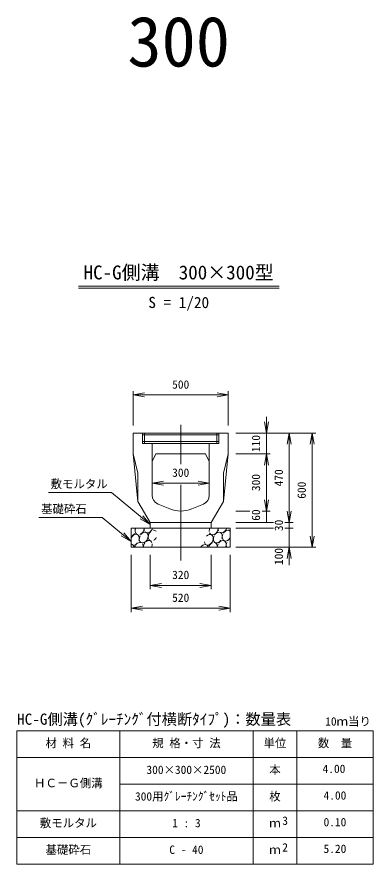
# Model space of a CAD drawing. Units: millimetres, scale not verified. Extents: x 7104 to 27197, y 3552 to 17396.
# Drawn here: x 7104 to 8974, y 3552 to 8002 of the extents above; entities that cross this region are included whole.
import ezdxf
from ezdxf.enums import TextEntityAlignment as Align

# ---------------------------------------------------------------- set-up
doc = ezdxf.new("R2010")
doc.units = ezdxf.units.MM
doc.header["$LTSCALE"] = 20
doc.layers.add('0_2', color=4, linetype='Continuous', lineweight=18)
doc.styles.add('ＭＳ ゴシック-5.0-0.0', font='')
doc.styles.get('ＭＳ ゴシック-5.0-0.0').set_extended_font_data('ＭＳ ゴシック-5.0-0.0')

msp = doc.modelspace()

# ---------------------------------------------------------------- linework, layer by layer
at = {"layer": '0_2'}
for p, q in [((7426.83, 6587.14), (8480.41, 6587.14)), ((7426.83, 6577.14), (8480.41, 6577.14)), ((7713.62, 5856.14), (7713.62, 6036.14)), ((7713.62, 6016.14), (7772.71, 6026.56)), ((7713.62, 6016.14), (7772.71, 6005.72)), ((7713.62, 6016.14), (8213.62, 6016.14)), ((8213.62, 6016.14), (8154.53, 6026.56)), ((8213.62, 6016.14), (8154.53, 6005.72)), ((8213.62, 5856.14), (8213.62, 6036.14)), ((8413.62, 5816.14), (8403.2, 5875.23)), ((8413.62, 5816.14), (8413.62, 5901.92)), ((8413.62, 5816.14), (8424.04, 5875.23)), ((7963.62, 5858.79), (7963.62, 5653.46)), ((7763.62, 5816.14), (7763.62, 5761.14)), ((7763.62, 5806.14), (7963.62, 5806.14)), ((7773.62, 5816.14), (7773.62, 5761.14)), ((8163.62, 5806.14), (7963.62, 5806.14)), ((8153.62, 5816.14), (8153.62, 5761.14)), ((8253.62, 5816.14), (8673.62, 5816.14)), ((8413.62, 5816.14), (8413.62, 5706.14)), ((8533.62, 5816.14), (8523.2, 5757.05)), ((8533.62, 5816.14), (8544.04, 5757.05)), ((8533.62, 5816.14), (8533.62, 5346.14)), ((8653.62, 5816.14), (8643.2, 5757.05)), ((8653.62, 5816.14), (8664.04, 5757.05)), ((8653.62, 5816.14), (8653.62, 5216.14)), ((7763.62, 5771.14), (7963.62, 5771.14)), ((7763.62, 5761.14), (7963.62, 5761.14)), ((7813.62, 5666.14), (7813.62, 5761.14)), ((8163.62, 5771.14), (7963.62, 5771.14)), ((7738.62, 5456.14), (7713.62, 5706.14)), ((8213.62, 5706.14), (8188.62, 5456.14)), ((8253.62, 5706.14), (8433.62, 5706.14)), ((8413.62, 5706.14), (8403.2, 5647.05)), ((8413.62, 5706.14), (8424.04, 5647.05)), ((8413.62, 5706.14), (8413.62, 5406.14)), ((7813.62, 5552.9), (7872.71, 5563.32)), ((8113.62, 5552.9), (8054.53, 5563.32)), ((7813.62, 5552.9), (7872.71, 5542.48)), ((7813.62, 5552.9), (8113.62, 5552.9)), ((7963.62, 5544.17), (7963.62, 5146.75)), ((8113.62, 5552.9), (8054.53, 5542.48)), ((7600.58, 5503.15), (7269.09, 5503.15)), ((7803.62, 5336.14), (7600.58, 5503.15)), ((8413.62, 5406.14), (8403.2, 5465.23)), ((8413.62, 5406.14), (8424.04, 5465.23)), ((8253.62, 5406.14), (8326.19, 5406.14)), ((8391.54, 5406.14), (8433.62, 5406.14)), ((8413.62, 5406.14), (8413.62, 5346.14)), ((8533.62, 5346.14), (8523.2, 5405.23)), ((8533.62, 5346.14), (8544.04, 5405.23)), ((7550.58, 5372.02), (7219.09, 5372.02)), ((7703.62, 5246.14), (7550.58, 5372.02)), ((7803.62, 5336.14), (7751.37, 5365.63)), ((7803.62, 5336.14), (7764.61, 5381.72)), ((8253.62, 5346.14), (8451.21, 5346.14)), ((8510.88, 5346.14), (8553.62, 5346.14)), ((8533.62, 5346.14), (8533.62, 5316.14)), ((8253.62, 5316.14), (8451.21, 5316.14)), ((8510.88, 5316.14), (8553.62, 5316.14)), ((8533.62, 5316.14), (8533.62, 5216.14)), ((7703.62, 5246.14), (7651.37, 5275.63)), ((7703.62, 5246.14), (7664.61, 5291.72)), ((8653.62, 5216.14), (8643.2, 5275.23)), ((8653.62, 5216.14), (8664.04, 5275.23)), ((8253.62, 5216.14), (8673.62, 5216.14)), ((8533.62, 5216.14), (8523.2, 5157.05)), ((8533.62, 5216.14), (8533.62, 5122.84)), ((8533.62, 5216.14), (8544.04, 5157.05)), ((7703.62, 4876.14), (7703.62, 5176.14)), ((7803.62, 4996.14), (7803.62, 5176.14)), ((8123.62, 4996.14), (8123.62, 5176.14)), ((8223.62, 4876.14), (8223.62, 5176.14)), ((7803.62, 5016.14), (7862.71, 5026.56)), ((7803.62, 5016.14), (7862.71, 5005.72)), ((7803.62, 5016.14), (8123.62, 5016.14)), ((8123.62, 5016.14), (8064.53, 5026.56)), ((8123.62, 5016.14), (8064.53, 5005.72)), ((7703.62, 4896.14), (7762.71, 4906.56)), ((7703.62, 4896.14), (7762.71, 4885.72)), ((7703.62, 4896.14), (8223.62, 4896.14)), ((8223.62, 4896.14), (8164.53, 4906.56)), ((8223.62, 4896.14), (8164.53, 4885.72)), ((8343.62, 4252.17), (8343.62, 3552.17)), ((8573.62, 4252.17), (8573.62, 3552.17)), ((7643.62, 3972.17), (8973.62, 3972.17)), ((7103.62, 3832.17), (8973.62, 3832.17)), ((7103.62, 3692.17), (8973.62, 3692.17))]:
    msp.add_line(p, q, dxfattribs=at)
at = {"layer": '0_2', "color": 2}
for p, q in [((7713.62, 5816.14), (7713.62, 5706.14)), ((8213.62, 5816.14), (7713.62, 5816.14)), ((8163.62, 5816.14), (8163.62, 5761.14)), ((8213.62, 5816.14), (8213.62, 5706.14)), ((8163.62, 5761.14), (7963.62, 5761.14)), ((8113.62, 5666.14), (8113.62, 5761.14)), ((7713.62, 5706.14), (7738.62, 5606.14)), ((7833.62, 5706.14), (7813.62, 5666.14)), ((7833.62, 5706.14), (8093.62, 5706.14)), ((8093.62, 5706.14), (8113.62, 5666.14)), ((8213.62, 5706.14), (8188.62, 5606.14)), ((7813.62, 5489.48), (7813.62, 5666.14)), ((8113.62, 5489.48), (8113.62, 5666.14)), ((7738.62, 5456.14), (7738.62, 5606.14)), ((8188.62, 5456.14), (8188.62, 5606.14)), ((7738.62, 5456.14), (7803.62, 5346.14)), ((7844.39, 5443.32), (7905.93, 5417.68)), ((8082.85, 5443.32), (8021.31, 5417.68)), ((8188.62, 5456.14), (8123.62, 5346.14)), ((7803.62, 5346.14), (8123.62, 5346.14)), ((7803.62, 5346.14), (7803.62, 5316.14)), ((8123.62, 5346.14), (8123.62, 5316.14)), ((7703.62, 5316.14), (7703.62, 5216.14)), ((7703.62, 5316.14), (8223.62, 5316.14)), ((8223.62, 5316.14), (8223.62, 5216.14)), ((7703.62, 5216.14), (8223.62, 5216.14)), ((7103.62, 4252.17), (7103.62, 3552.17)), ((7103.62, 4252.17), (8973.62, 4252.17)), ((7643.62, 4252.17), (7643.62, 3552.17)), ((8973.62, 4252.17), (8973.62, 3552.17)), ((7103.62, 4112.17), (8973.62, 4112.17)), ((7103.62, 3552.17), (8973.62, 3552.17))]:
    msp.add_line(p, q, dxfattribs=at)
at = {"layer": '0_2', "color": 9}
for p, q in [((8213.62, 5816.14), (8163.62, 5816.14)), ((8163.62, 5816.14), (8163.62, 5761.14)), ((8213.62, 5706.14), (8213.62, 5816.14)), ((8163.62, 5761.14), (8113.62, 5761.14)), ((8113.62, 5761.14), (8113.62, 5489.48)), ((8188.62, 5606.14), (8213.62, 5706.14)), ((8188.62, 5456.14), (8188.62, 5606.14)), ((8111.48, 5474.99), (8105.22, 5461.74)), ((8113.62, 5489.48), (8111.48, 5474.99)), ((8082.85, 5443.32), (8021.31, 5417.68)), ((8095.4, 5450.87), (8082.85, 5443.32)), ((8105.22, 5461.74), (8095.4, 5450.87)), ((8123.62, 5346.14), (8188.62, 5456.14)), ((7978.4, 5406.87), (7963.62, 5406.14)), ((7963.62, 5406.14), (7963.62, 5346.14)), ((7993.04, 5409.05), (7978.4, 5406.87)), ((8007.39, 5412.67), (7993.04, 5409.05)), ((8021.31, 5417.68), (8007.39, 5412.67)), ((7963.62, 5346.14), (8123.62, 5346.14))]:
    msp.add_line(p, q, dxfattribs=at)
at = {"layer": '0_2', "color": 2}
for centre, radius, start, end in [((7863.62, 5489.48), 50, 180, 247.38014), ((8063.62, 5489.48), 50, 292.61986, 0), ((7963.62, 5556.14), 150, 247.38014, 292.61986)]:
    msp.add_arc(centre, radius, start, end, dxfattribs=at)
at = {"layer": '0_2'}
for centre, start_param, end_param in [((7748.01, 5309.94), 1.6822672, 3.0041978), ((7701.56, 5299.2), 5.1474802, 5.7147216), ((7769.23, 5267.51), 1.5802698, 7.6313716), ((7748.01, 5309.94), 3.7709083, 5.2928579), ((7795.09, 5321.15), 2.0795248, 2.547628), ((7795.09, 5321.15), 2.9199025, 4.8956003), ((7816.46, 5277.68), 1.0316857, 3.395071), ((7816.46, 5277.68), 6.0011175, 6.7364116), ((8136.86, 5309.54), 1.6822672, 2.2705704), ((8136.86, 5309.54), 2.5502995, 5.2928579), ((8158.08, 5267.11), 4.8597842, 7.6713492), ((8183.94, 5320.75), 2.0795248, 2.5744435), ((8183.94, 5320.75), 2.9579169, 4.8956003), ((8205.31, 5277.28), 6.0011175, 7.7378401), ((7701.56, 5299.2), 3.8493841, 4.6902001), ((7722.44, 5256.28), 4.8928581, 7.840068), ((7790.23, 5223.9), 5.7286705, 7.256989), ((7816.46, 5277.68), 4.0306578, 4.6625812), ((8111.29, 5255.88), 2.320676, 7.4860293), ((8158.08, 5267.11), 1.6079237, 4.5711327), ((8179.08, 5223.5), 4.7966503, 7.602652), ((8205.31, 5277.28), 1.6954897, 4.6625812), ((8226.16, 5234.7), 0.7283933, 1.3802926), ((7722.44, 5256.28), 2.8236307, 4.347989), ((7696.21, 5202.5), 5.5751573, 6.5743529), ((7743.29, 5213.71), 0.0324618, 1.8168834), ((7743.29, 5213.71), 5.1582417, 5.8599737), ((7790.23, 5223.9), 1.3150626, 2.1784748), ((7790.23, 5223.9), 4.7966503, 5.462491), ((8085.06, 5202.1), 5.5751573, 7.6831531), ((8132.14, 5213.31), 0.7069732, 1.8168834), ((8132.14, 5213.31), 5.1582417, 6.5669059), ((8179.08, 5223.5), 1.6215093, 2.1784748), ((8226.16, 5234.7), 1.6544758, 2.6284553)]:
    msp.add_ellipse(centre, major_axis=(13.56, 26.74), ratio=0.710984, start_param=start_param, end_param=end_param, dxfattribs=at)

# ---------------------------------------------------------------- texts
at = {"layer": '0_2', "color": 7, "style": 'ＭＳ ゴシック-5.0-0.0'}
for s, height, p in [('300', 263.9, (7683.65, 7662.07)), ('HC-G側溝\u3000300×300型', 73.31, (7453.65, 6601.25)), ('S = 1/20', 58.65, (7793.65, 6455.25)), ('500', 43.99, (7918.62, 6036.14)), ('300', 43.99, (7918.62, 5572.9)), ('敷モルタル', 43.99, (7280.41, 5513.18)), ('基礎砕石', 43.99, (7230.41, 5382.06)), ('320', 43.99, (7918.62, 5036.14)), ('520', 43.99, (7918.62, 4916.14)), ('HC-G側溝(ｸﾞﾚｰﾁﾝｸﾞ付横断ﾀｲﾌﾟ)：数量表', 58.65, (7104.29, 4266.27)), ('10ｍ当り', 43.99, (8722.26, 4266.22)), ('材 料 名', 43.99, (7253.67, 4152.24)), ('規 格・寸 法', 43.99, (7813.67, 4152.24)), ('単位', 43.99, (8398.67, 4152.24)), ('数\u3000量', 43.99, (8683.67, 4152.24)), ('300×300×2500', 43.99, (7783.67, 4012.23)), ('本', 43.99, (8428.67, 4012.23)), ('4.00', 43.99, (8708.62, 4017.23)), ('ＨＣ－Ｇ側溝', 43.99, (7193.67, 3942.17)), ('300用ｸﾞﾚｰﾁﾝｸﾞｾｯﾄ品', 43.99, (7723.67, 3872.23)), ('枚', 43.99, (8428.67, 3872.23)), ('4.00', 43.99, (8713.62, 3877.23)), ('敷モルタル', 43.99, (7223.67, 3732.28)), ('1 : 3', 43.99, (7918.67, 3732.28)), ('3', 43.99, (8496.99, 3744.74)), ('0.10', 43.99, (8713.62, 3737.23)), ('ｍ', 43.99, (8428.67, 3732.23)), ('基礎砕石', 43.99, (7253.67, 3592.28)), ('C - 40', 43.99, (7903.67, 3592.28)), ('2', 43.99, (8496.99, 3604.74)), ('5.20', 43.99, (8713.62, 3597.23)), ('ｍ', 43.99, (8428.67, 3592.23))]:
    msp.add_text(s, height=height, dxfattribs=at).set_placement(p, align=Align.BOTTOM_LEFT)
for s, p in [('110', (8393.62, 5716.14)), ('470', (8513.62, 5536.14)), ('300', (8393.62, 5511.14)), ('600', (8633.62, 5471.14)), ('60', (8393.62, 5355.26)), ('30', (8513.62, 5301.14)), ('100', (8513.62, 5122.84))]:
    msp.add_text(s, height=43.99, rotation=90, dxfattribs=at).set_placement(p, align=Align.BOTTOM_LEFT)

doc.saveas('drawing.dxf')
